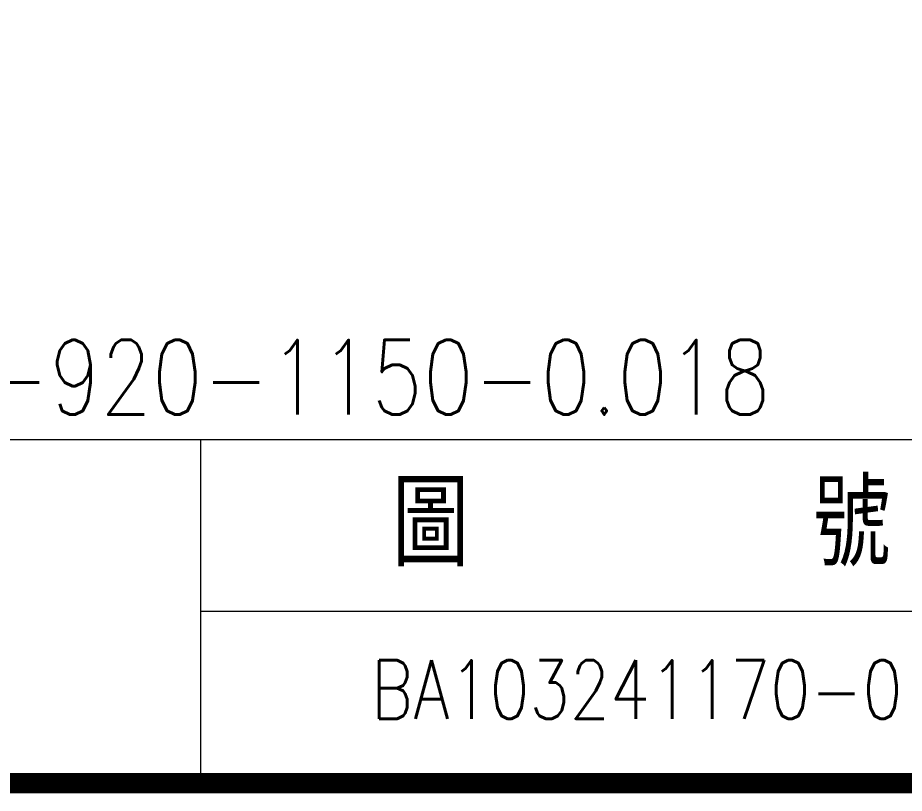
# Model space of a CAD drawing. Header units: millimetres. Extents: x -1039 to -662, y -1674 to -1407.
# Drawn here: x -827.7 to -772.9, y -1673.6 to -1625.7 of the extents above; entities that cross this region are included whole.
import ezdxf

# ---------------------------------------------------------------- set-up
doc = ezdxf.new("R2010")
doc.units = ezdxf.units.MM
doc.layers.add('str', color=7, linetype='CONTINUOUS', lineweight=25)
doc.layers.add('txt', color=3, linetype='CONTINUOUS', lineweight=9)
doc.styles.add('SIMPLEX', font='simplex.shx', dxfattribs={"width": 0.8, "height": 3.3, "bigfont": 'chineset.shx'})
doc.styles.get("Standard").update_dxf_attribs({"font": 'TXT', "width": 0.9, "height": 4.618358, "bigfont": 'CHINESET'})

msp = doc.modelspace()

# ---------------------------------------------------------------- linework, layer by layer
at = {"layer": 'str', "const_width": 1.2485}
msp.add_lwpolyline([(-1037.8858, -1673.0061), (-662.3993, -1673.0061), (-662.3993, -1407.4835), (-1037.8858, -1407.4835)], close=True, dxfattribs=at)
at = {"layer": 'txt'}
for p, q in [((-662.3993, -1651.7822), (-895.5908, -1651.7822)), ((-816.3673, -1673.0061), (-816.3673, -1651.7822)), ((-662.3993, -1662.3941), (-816.3678, -1662.3941))]:
    msp.add_line(p, q, dxfattribs=at)

# ---------------------------------------------------------------- texts
at = {"layer": 'txt', "style": 'SIMPLEX', "width": 0.8}
for s, height, p in [('=1R25-05T4-1FDDC-920-1150-0.018', 4.607094, (-882.9017, -1650.225)), ('BA103241170-0', 3.613295, (-805.8421, -1669.0261))]:
    msp.add_text(s, height=height, dxfattribs=at).set_placement(p)
at = {"layer": 'txt', "insert": (-804.5524, -1656.9643), "char_height": 5.29896, "width": 46.344291, "attachment_point": 4}
msp.add_mtext('圖     號', dxfattribs=at)

doc.saveas('drawing.dxf')
